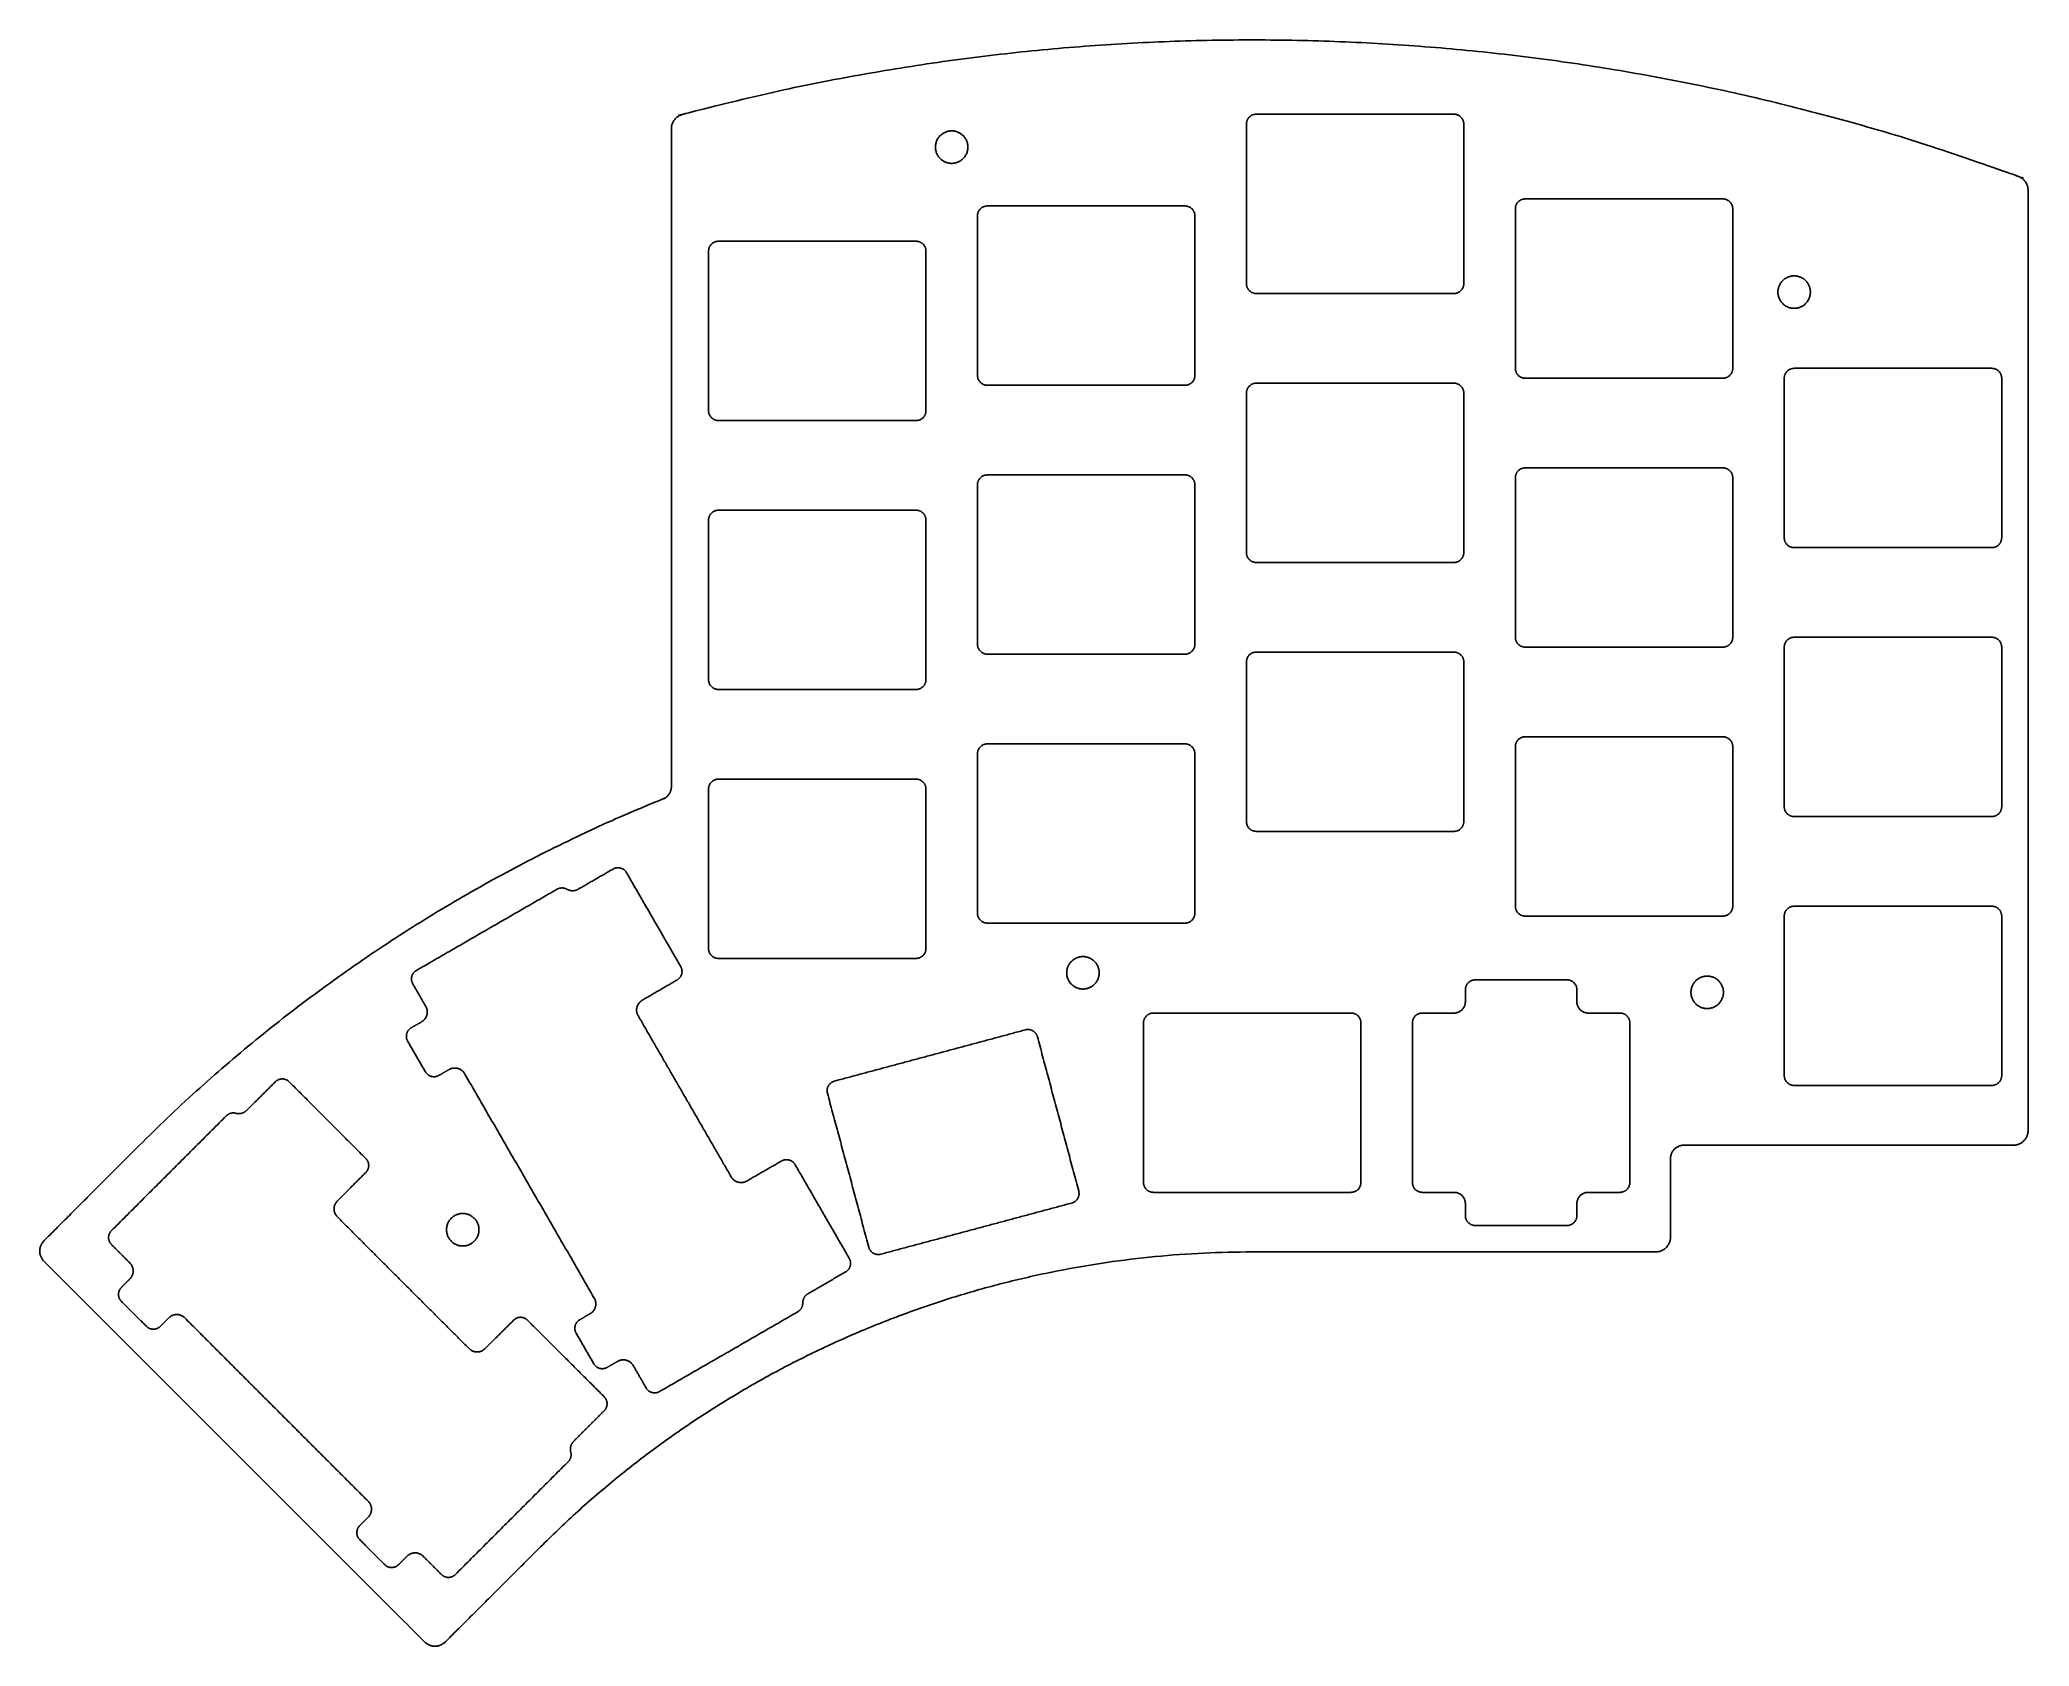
# Model space of a CAD drawing. Header units: millimetres. Extents: x -131 to 10, y -46 to 68.
import ezdxf

# ---------------------------------------------------------------- set-up
doc = ezdxf.new("R2010")
doc.units = ezdxf.units.MM
doc.header["$MEASUREMENT"] = 0
doc.layers.add('0.1mm kerf$Plate Alps', color=18, linetype='Continuous', true_color=0x000000)

msp = doc.modelspace()

# ---------------------------------------------------------------- linework, layer by layer
at = {"layer": '0.1mm kerf$Plate Alps'}
for points, weights, knots in [([(-86.53, 61.43), (-86.53, 62.23), (-85.74, 62.44), (-37.73, 75.2), (8.89, 58.04), (9.57, 57.79), (9.57, 57.06)], [1, 0.792719057415, 1, 0.953496982315, 1, 0.82017080256, 1], [269.510222, 269.510222, 269.510222, 270.821301, 270.821301, 367.021463, 367.021463, 368.239636, 368.239636, 368.239636]), ([(-65.53, 60.12), (-65.53, 61.27), (-66.68, 61.27), (-67.83, 61.27), (-67.83, 60.12), (-67.83, 58.97), (-66.68, 58.97), (-65.53, 58.97), (-65.53, 60.12)], [1, 0.707106781187, 1, 0.707106781187, 1, 0.707106781187, 1, 0.707106781187, 1], [0, 0, 0, 1.884956, 1.884956, 3.769911, 3.769911, 5.654867, 5.654867, 7.539822, 7.539822, 7.539822]), ([(-5.85, 49.85), (-5.85, 51), (-7, 51), (-8.15, 51), (-8.15, 49.85), (-8.15, 48.7), (-7, 48.7), (-5.85, 48.7), (-5.85, 49.85)], [1, 0.707106781187, 1, 0.707106781187, 1, 0.707106781187, 1, 0.707106781187, 1], [0, 0, 0, 1.884956, 1.884956, 3.769911, 3.769911, 5.654867, 5.654867, 7.539822, 7.539822, 7.539822]), ([(-124.23, -10.6), (-108.17, 5.45), (-87.12, 13.95), (-86.53, 14.19), (-86.53, 14.83)], [1, 0.97989100281, 1, 0.828943072151, 1], [176.951716, 176.951716, 176.951716, 221.7281, 221.7281, 222.915262, 222.915262, 222.915262]), ([(-93.13, 7.55), (-93.53, 7.32), (-93.93, 7.55), (-94.28, 7.75), (-94.63, 7.55)], [1, 0.866025403784, 1, 0.866025403784, 1], [60.090342, 60.090342, 60.090342, 60.87574, 60.87574, 61.661138, 61.661138, 61.661138]), ([(-56.23, 1.63), (-56.23, 2.78), (-57.38, 2.78), (-58.53, 2.78), (-58.53, 1.63), (-58.53, 0.48), (-57.38, 0.48), (-56.23, 0.48), (-56.23, 1.63)], [1, 0.707106781187, 1, 0.707106781187, 1, 0.707106781187, 1, 0.707106781187, 1], [0, 0, 0, 1.884956, 1.884956, 3.769911, 3.769911, 5.654867, 5.654867, 7.539822, 7.539822, 7.539822]), ([(-12.01, 0.25), (-12.01, 1.4), (-13.16, 1.4), (-14.31, 1.4), (-14.31, 0.25), (-14.31, -0.9), (-13.16, -0.9), (-12.01, -0.9), (-12.01, 0.25)], [1, 0.707106781187, 1, 0.707106781187, 1, 0.707106781187, 1, 0.707106781187, 1], [0, 0, 0, 1.884956, 1.884956, 3.769911, 3.769911, 5.654867, 5.654867, 7.539822, 7.539822, 7.539822]), ([(-116.61, -8.11), (-116.94, -8.44), (-117.38, -8.32), (-117.77, -8.21), (-118.06, -8.5)], [1, 0.866025403784, 1, 0.866025403784, 1], [0, 0, 0, 0.785398, 0.785398, 1.570796, 1.570796, 1.570796]), ([(-100.16, -16.57), (-100.16, -15.42), (-101.31, -15.42), (-102.46, -15.42), (-102.46, -16.57), (-102.46, -17.72), (-101.31, -17.72), (-100.16, -17.72), (-100.16, -16.57)], [1, 0.707106781187, 1, 0.707106781187, 1, 0.707106781187, 1, 0.707106781187, 1], [0, 0, 0, 1.884956, 1.884956, 3.769911, 3.769911, 5.654867, 5.654867, 7.539822, 7.539822, 7.539822]), ([(-77.58, -22.38), (-77.23, -22.18), (-77.23, -21.78), (-77.23, -21.31), (-76.83, -21.08)], [1, 0.866025403784, 1, 0.866025403784, 1], [11.3, 11.3, 11.3, 12.085398, 12.085398, 12.870796, 12.870796, 12.870796]), ([(-93.84, -33), (-93.55, -32.71), (-93.66, -32.32), (-93.78, -31.88), (-93.45, -31.55)], [1, 0.866025403784, 1, 0.866025403784, 1], [66.602731, 66.602731, 66.602731, 67.388129, 67.388129, 68.173527, 68.173527, 68.173527])]:
    msp.add_rational_spline(points, weights, degree=2, knots=knots, dxfattribs=at)
for points, weights in [([(-45.1, 62.45), (-45.8, 62.45), (-45.8, 61.75)], [1, 0.707106781187, 1]), ([(-30.4, 61.75), (-30.4, 62.45), (-31.1, 62.45)], [1, 0.707106781187, 1]), ([(-26.05, 56.45), (-26.75, 56.45), (-26.75, 55.75)], [1, 0.707106781187, 1]), ([(-11.35, 55.75), (-11.35, 56.45), (-12.05, 56.45)], [1, 0.707106781187, 1]), ([(-64.15, 55.95), (-64.85, 55.95), (-64.85, 55.25)], [1, 0.707106781187, 1]), ([(-49.45, 55.25), (-49.45, 55.95), (-50.15, 55.95)], [1, 0.707106781187, 1]), ([(-83.2, 53.45), (-83.9, 53.45), (-83.9, 52.75)], [1, 0.707106781187, 1]), ([(-68.5, 52.75), (-68.5, 53.45), (-69.2, 53.45)], [1, 0.707106781187, 1]), ([(-45.8, 50.45), (-45.8, 49.75), (-45.1, 49.75)], [1, 0.707106781187, 1]), ([(-31.1, 49.75), (-30.4, 49.75), (-30.4, 50.45)], [1, 0.707106781187, 1]), ([(-64.85, 43.95), (-64.85, 43.25), (-64.15, 43.25)], [1, 0.707106781187, 1]), ([(-50.15, 43.25), (-49.45, 43.25), (-49.45, 43.95)], [1, 0.707106781187, 1]), ([(-26.75, 44.45), (-26.75, 43.75), (-26.05, 43.75)], [1, 0.707106781187, 1]), ([(-12.05, 43.75), (-11.35, 43.75), (-11.35, 44.45)], [1, 0.707106781187, 1]), ([(-7, 44.45), (-7.7, 44.45), (-7.7, 43.75)], [1, 0.707106781187, 1]), ([(7.7, 43.75), (7.7, 44.45), (7, 44.45)], [1, 0.707106781187, 1]), ([(-45.1, 43.4), (-45.8, 43.4), (-45.8, 42.7)], [1, 0.707106781187, 1]), ([(-30.4, 42.7), (-30.4, 43.4), (-31.1, 43.4)], [1, 0.707106781187, 1]), ([(-83.9, 41.45), (-83.9, 40.75), (-83.2, 40.75)], [1, 0.707106781187, 1]), ([(-69.2, 40.75), (-68.5, 40.75), (-68.5, 41.45)], [1, 0.707106781187, 1]), ([(-64.15, 36.9), (-64.85, 36.9), (-64.85, 36.2)], [1, 0.707106781187, 1]), ([(-49.45, 36.2), (-49.45, 36.9), (-50.15, 36.9)], [1, 0.707106781187, 1]), ([(-26.05, 37.4), (-26.75, 37.4), (-26.75, 36.7)], [1, 0.707106781187, 1]), ([(-11.35, 36.7), (-11.35, 37.4), (-12.05, 37.4)], [1, 0.707106781187, 1]), ([(-83.2, 34.4), (-83.9, 34.4), (-83.9, 33.7)], [1, 0.707106781187, 1]), ([(-68.5, 33.7), (-68.5, 34.4), (-69.2, 34.4)], [1, 0.707106781187, 1]), ([(-7.7, 32.45), (-7.7, 31.75), (-7, 31.75)], [1, 0.707106781187, 1]), ([(7, 31.75), (7.7, 31.75), (7.7, 32.45)], [1, 0.707106781187, 1]), ([(-45.8, 31.4), (-45.8, 30.7), (-45.1, 30.7)], [1, 0.707106781187, 1]), ([(-31.1, 30.7), (-30.4, 30.7), (-30.4, 31.4)], [1, 0.707106781187, 1]), ([(-26.75, 25.4), (-26.75, 24.7), (-26.05, 24.7)], [1, 0.707106781187, 1]), ([(-12.05, 24.7), (-11.35, 24.7), (-11.35, 25.4)], [1, 0.707106781187, 1]), ([(-7, 25.4), (-7.7, 25.4), (-7.7, 24.7)], [1, 0.707106781187, 1]), ([(7.7, 24.7), (7.7, 25.4), (7, 25.4)], [1, 0.707106781187, 1]), ([(-64.85, 24.9), (-64.85, 24.2), (-64.15, 24.2)], [1, 0.707106781187, 1]), ([(-50.15, 24.2), (-49.45, 24.2), (-49.45, 24.9)], [1, 0.707106781187, 1]), ([(-45.1, 24.35), (-45.8, 24.35), (-45.8, 23.65)], [1, 0.707106781187, 1]), ([(-30.4, 23.65), (-30.4, 24.35), (-31.1, 24.35)], [1, 0.707106781187, 1]), ([(-83.9, 22.4), (-83.9, 21.7), (-83.2, 21.7)], [1, 0.707106781187, 1]), ([(-69.2, 21.7), (-68.5, 21.7), (-68.5, 22.4)], [1, 0.707106781187, 1]), ([(-26.05, 18.35), (-26.75, 18.35), (-26.75, 17.65)], [1, 0.707106781187, 1]), ([(-11.35, 17.65), (-11.35, 18.35), (-12.05, 18.35)], [1, 0.707106781187, 1]), ([(-64.15, 17.85), (-64.85, 17.85), (-64.85, 17.15)], [1, 0.707106781187, 1]), ([(-49.45, 17.15), (-49.45, 17.85), (-50.15, 17.85)], [1, 0.707106781187, 1]), ([(-83.2, 15.35), (-83.9, 15.35), (-83.9, 14.65)], [1, 0.707106781187, 1]), ([(-68.5, 14.65), (-68.5, 15.35), (-69.2, 15.35)], [1, 0.707106781187, 1]), ([(-7.7, 13.4), (-7.7, 12.7), (-7, 12.7)], [1, 0.707106781187, 1]), ([(7, 12.7), (7.7, 12.7), (7.7, 13.4)], [1, 0.707106781187, 1]), ([(-45.8, 12.35), (-45.8, 11.65), (-45.1, 11.65)], [1, 0.707106781187, 1]), ([(-31.1, 11.65), (-30.4, 11.65), (-30.4, 12.35)], [1, 0.707106781187, 1]), ([(-89.71, 8.72), (-90.06, 9.33), (-90.66, 8.98)], [1, 0.707106781187, 1]), ([(-64.85, 5.85), (-64.85, 5.15), (-64.15, 5.15)], [1, 0.707106781187, 1]), ([(-50.15, 5.15), (-49.45, 5.15), (-49.45, 5.85)], [1, 0.707106781187, 1]), ([(-26.75, 6.35), (-26.75, 5.65), (-26.05, 5.65)], [1, 0.707106781187, 1]), ([(-12.05, 5.65), (-11.35, 5.65), (-11.35, 6.35)], [1, 0.707106781187, 1]), ([(-7, 6.35), (-7.7, 6.35), (-7.7, 5.65)], [1, 0.707106781187, 1]), ([(7.7, 5.65), (7.7, 6.35), (7, 6.35)], [1, 0.707106781187, 1]), ([(-83.9, 3.35), (-83.9, 2.65), (-83.2, 2.65)], [1, 0.707106781187, 1]), ([(-69.2, 2.65), (-68.5, 2.65), (-68.5, 3.35)], [1, 0.707106781187, 1]), ([(-104.59, 1.8), (-105.2, 1.45), (-104.85, 0.85)], [1, 0.707106781187, 1]), ([(-86.13, 1.12), (-85.52, 1.47), (-85.87, 2.07)], [1, 0.707106781187, 1]), ([(-29.59, 1.13), (-30.29, 1.13), (-30.29, 0.43)], [1, 0.707106781187, 1]), ([(-22.39, 0.43), (-22.39, 1.13), (-23.09, 1.13)], [1, 0.707106781187, 1]), ([(-103.93, -0.75), (-103.53, -1.44), (-104.22, -1.84)], [1, 0.707106781187, 1]), ([(-88.89, -1.4), (-89.29, -0.71), (-88.59, -0.31)], [1, 0.707106781187, 1]), ([(-52.39, -1.22), (-53.09, -1.22), (-53.09, -1.92)], [1, 0.707106781187, 1]), ([(-37.69, -1.92), (-37.69, -1.22), (-38.39, -1.22)], [1, 0.707106781187, 1]), ([(-33.34, -1.22), (-34.04, -1.22), (-34.04, -1.92)], [1, 0.707106781187, 1]), ([(-30.29, -0.42), (-30.29, -1.22), (-31.09, -1.22)], [1, 0.707106781187, 1]), ([(-21.59, -1.22), (-22.39, -1.22), (-22.39, -0.42)], [1, 0.707106781187, 1]), ([(-18.64, -1.92), (-18.64, -1.22), (-19.34, -1.22)], [1, 0.707106781187, 1]), ([(-104.96, -2.26), (-105.56, -2.61), (-105.21, -3.22)], [1, 0.707106781187, 1]), ([(-60.6, -2.91), (-60.78, -2.23), (-61.46, -2.41)], [1, 0.707106781187, 1]), ([(-103.96, -5.38), (-103.61, -5.99), (-103.01, -5.64)], [1, 0.707106781187, 1]), ([(-102.27, -5.22), (-101.58, -4.82), (-101.18, -5.51)], [1, 0.707106781187, 1]), ([(-113.6, -6.09), (-114.1, -5.6), (-114.59, -6.09)], [1, 0.707106781187, 1]), ([(-74.98, -6.04), (-75.66, -6.22), (-75.48, -6.9)], [1, 0.707106781187, 1]), ([(-7.7, -5.65), (-7.7, -6.35), (-7, -6.35)], [1, 0.707106781187, 1]), ([(7, -6.35), (7.7, -6.35), (7.7, -5.65)], [1, 0.707106781187, 1]), ([(9.57, -9.53), (9.57, -10.58), (8.53, -10.58)], [1, 0.707106781187, 1]), ([(-14.81, -10.58), (-15.76, -10.58), (-15.76, -11.53)], [1, 0.707106781187, 1]), ([(-108.18, -12.51), (-107.68, -12.02), (-108.18, -11.52)], [1, 0.707106781187, 1]), ([(-77.77, -11.95), (-78.12, -11.35), (-78.73, -11.7)], [1, 0.707106781187, 1]), ([(-81.19, -13.12), (-81.89, -13.52), (-82.29, -12.83)], [1, 0.707106781187, 1]), ([(-58.17, -14.68), (-57.5, -14.5), (-57.68, -13.82)], [1, 0.707106781187, 1]), ([(-53.09, -13.22), (-53.09, -13.92), (-52.39, -13.92)], [1, 0.707106781187, 1]), ([(-38.39, -13.92), (-37.69, -13.92), (-37.69, -13.22)], [1, 0.707106781187, 1]), ([(-34.04, -13.22), (-34.04, -13.92), (-33.34, -13.92)], [1, 0.707106781187, 1]), ([(-31.09, -13.92), (-30.29, -13.92), (-30.29, -14.72)], [1, 0.707106781187, 1]), ([(-22.39, -14.72), (-22.39, -13.92), (-21.59, -13.92)], [1, 0.707106781187, 1]), ([(-19.34, -13.92), (-18.64, -13.92), (-18.64, -13.22)], [1, 0.707106781187, 1]), ([(-110.19, -15.66), (-110.76, -15.09), (-110.19, -14.53)], [1, 0.707106781187, 1]), ([(-126.19, -16.63), (-126.69, -17.13), (-126.19, -17.62)], [1, 0.707106781187, 1]), ([(-30.29, -15.57), (-30.29, -16.27), (-29.59, -16.27)], [1, 0.707106781187, 1]), ([(-23.09, -16.27), (-22.39, -16.27), (-22.39, -15.57)], [1, 0.707106781187, 1]), ([(-130.96, -18.82), (-131.71, -18.08), (-130.96, -17.34)], [1, 0.707106781187, 1]), ([(-45.39, -18.14), (-74.92, -18.14), (-95.8, -39.03)], [1, 0.923879532511, 1]), ([(-72.55, -17.81), (-72.37, -18.49), (-71.69, -18.3)], [1, 0.707106781187, 1]), ([(-15.76, -17.09), (-15.76, -18.14), (-16.81, -18.14)], [1, 0.707106781187, 1]), ([(-124.89, -18.92), (-124.33, -19.49), (-124.89, -20.05)], [1, 0.707106781187, 1]), ([(-74.19, -19.56), (-73.58, -19.21), (-73.93, -18.6)], [1, 0.707106781187, 1]), ([(-125.49, -20.65), (-125.99, -21.15), (-125.49, -21.64)], [1, 0.707106781187, 1]), ([(-91.99, -21.42), (-91.59, -22.11), (-92.28, -22.51)], [1, 0.707106781187, 1]), ([(-123.72, -23.41), (-123.23, -23.9), (-122.73, -23.41)], [1, 0.707106781187, 1]), ([(-122.13, -22.81), (-121.57, -22.24), (-121, -22.81)], [1, 0.707106781187, 1]), ([(-96.72, -22.98), (-97.22, -22.48), (-97.71, -22.98)], [1, 0.707106781187, 1]), ([(-93.02, -22.94), (-93.63, -23.29), (-93.28, -23.9)], [1, 0.707106781187, 1]), ([(-99.73, -24.99), (-100.29, -25.56), (-100.86, -24.99)], [1, 0.707106781187, 1]), ([(-92.03, -26.06), (-91.68, -26.67), (-91.07, -26.32)], [1, 0.707106781187, 1]), ([(-90.33, -25.89), (-89.64, -25.49), (-89.24, -26.18)], [1, 0.707106781187, 1]), ([(-88.32, -27.78), (-87.97, -28.38), (-87.37, -28.03)], [1, 0.707106781187, 1]), ([(-91.29, -29.39), (-90.8, -28.9), (-91.29, -28.4)], [1, 0.707106781187, 1]), ([(-108.01, -35.8), (-107.44, -36.37), (-108.01, -36.93)], [1, 0.707106781187, 1]), ([(-108.61, -37.53), (-109.1, -38.03), (-108.61, -38.52)], [1, 0.707106781187, 1]), ([(-105.25, -39.69), (-104.69, -39.13), (-104.12, -39.69)], [1, 0.707106781187, 1]), ([(-106.84, -40.29), (-106.35, -40.79), (-105.85, -40.29)], [1, 0.707106781187, 1]), ([(-102.82, -40.99), (-102.33, -41.49), (-101.83, -40.99)], [1, 0.707106781187, 1]), ([(-102.54, -45.76), (-103.28, -46.51), (-104.02, -45.76)], [1, 0.707106781187, 1])]:
    msp.add_rational_spline(points, weights, degree=2, dxfattribs=at)
for points in [[(-31.1, 62.45), (-38.1, 62.45), (-45.1, 62.45)], [(-86.53, 14.83), (-86.53, 38.13), (-86.53, 61.43)], [(-45.8, 61.75), (-45.8, 56.1), (-45.8, 50.45)], [(-30.4, 50.45), (-30.4, 56.1), (-30.4, 61.75)], [(-12.05, 56.45), (-19.05, 56.45), (-26.05, 56.45)], [(9.57, 57.06), (9.57, 23.77), (9.57, -9.53)], [(-64.85, 55.25), (-64.85, 49.6), (-64.85, 43.95)], [(-50.15, 55.95), (-57.15, 55.95), (-64.15, 55.95)], [(-49.45, 43.95), (-49.45, 49.6), (-49.45, 55.25)], [(-26.75, 55.75), (-26.75, 50.1), (-26.75, 44.45)], [(-11.35, 44.45), (-11.35, 50.1), (-11.35, 55.75)], [(-83.9, 52.75), (-83.9, 47.1), (-83.9, 41.45)], [(-69.2, 53.45), (-76.2, 53.45), (-83.2, 53.45)], [(-68.5, 41.45), (-68.5, 47.1), (-68.5, 52.75)], [(-45.1, 49.75), (-38.1, 49.75), (-31.1, 49.75)], [(-26.05, 43.75), (-19.05, 43.75), (-12.05, 43.75)], [(-7.7, 43.75), (-7.7, 38.1), (-7.7, 32.45)], [(7, 44.45), (0, 44.45), (-7, 44.45)], [(7.7, 32.45), (7.7, 38.1), (7.7, 43.75)], [(-64.15, 43.25), (-57.15, 43.25), (-50.15, 43.25)], [(-45.8, 42.7), (-45.8, 37.05), (-45.8, 31.4)], [(-31.1, 43.4), (-38.1, 43.4), (-45.1, 43.4)], [(-30.4, 31.4), (-30.4, 37.05), (-30.4, 42.7)], [(-83.2, 40.75), (-76.2, 40.75), (-69.2, 40.75)], [(-50.15, 36.9), (-57.15, 36.9), (-64.15, 36.9)], [(-26.75, 36.7), (-26.75, 31.05), (-26.75, 25.4)], [(-12.05, 37.4), (-19.05, 37.4), (-26.05, 37.4)], [(-11.35, 25.4), (-11.35, 31.05), (-11.35, 36.7)], [(-64.85, 36.2), (-64.85, 30.55), (-64.85, 24.9)], [(-49.45, 24.9), (-49.45, 30.55), (-49.45, 36.2)], [(-69.2, 34.4), (-76.2, 34.4), (-83.2, 34.4)], [(-83.9, 33.7), (-83.9, 28.05), (-83.9, 22.4)], [(-68.5, 22.4), (-68.5, 28.05), (-68.5, 33.7)], [(-7, 31.75), (0, 31.75), (7, 31.75)], [(-45.1, 30.7), (-38.1, 30.7), (-31.1, 30.7)], [(7, 25.4), (0, 25.4), (-7, 25.4)], [(-64.15, 24.2), (-57.15, 24.2), (-50.15, 24.2)], [(-31.1, 24.35), (-38.1, 24.35), (-45.1, 24.35)], [(-26.05, 24.7), (-19.05, 24.7), (-12.05, 24.7)], [(-7.7, 24.7), (-7.7, 19.05), (-7.7, 13.4)], [(7.7, 13.4), (7.7, 19.05), (7.7, 24.7)], [(-45.8, 23.65), (-45.8, 18), (-45.8, 12.35)], [(-30.4, 12.35), (-30.4, 18), (-30.4, 23.65)], [(-83.2, 21.7), (-76.2, 21.7), (-69.2, 21.7)], [(-12.05, 18.35), (-19.05, 18.35), (-26.05, 18.35)], [(-64.85, 17.15), (-64.85, 11.5), (-64.85, 5.85)], [(-50.15, 17.85), (-57.15, 17.85), (-64.15, 17.85)], [(-49.45, 5.85), (-49.45, 11.5), (-49.45, 17.15)], [(-26.75, 17.65), (-26.75, 12), (-26.75, 6.35)], [(-11.35, 6.35), (-11.35, 12), (-11.35, 17.65)], [(-83.9, 14.65), (-83.9, 9), (-83.9, 3.35)], [(-69.2, 15.35), (-76.2, 15.35), (-83.2, 15.35)], [(-68.5, 3.35), (-68.5, 9), (-68.5, 14.65)], [(-7, 12.7), (0, 12.7), (7, 12.7)], [(-45.1, 11.65), (-38.1, 11.65), (-31.1, 11.65)], [(-90.66, 8.98), (-91.9, 8.27), (-93.13, 7.55)], [(-85.87, 2.07), (-87.79, 5.4), (-89.71, 8.72)], [(-94.63, 7.55), (-99.61, 4.68), (-104.59, 1.8)], [(-26.05, 5.65), (-19.05, 5.65), (-12.05, 5.65)], [(-7.7, 5.65), (-7.7, 0), (-7.7, -5.65)], [(7, 6.35), (0, 6.35), (-7, 6.35)], [(7.7, -5.65), (7.7, 0), (7.7, 5.65)], [(-64.15, 5.15), (-57.15, 5.15), (-50.15, 5.15)], [(-83.2, 2.65), (-76.2, 2.65), (-69.2, 2.65)], [(-104.85, 0.85), (-104.39, 0.05), (-103.93, -0.75)], [(-88.59, -0.31), (-87.36, 0.41), (-86.13, 1.12)], [(-30.29, 0.43), (-30.29, 0.01), (-30.29, -0.42)], [(-23.09, 1.13), (-26.34, 1.13), (-29.59, 1.13)], [(-22.39, -0.42), (-22.39, 0.01), (-22.39, 0.43)], [(-82.29, -12.83), (-85.59, -7.12), (-88.89, -1.4)], [(-38.39, -1.22), (-45.39, -1.22), (-52.39, -1.22)], [(-31.09, -1.22), (-32.21, -1.22), (-33.34, -1.22)], [(-19.34, -1.22), (-20.46, -1.22), (-21.59, -1.22)], [(-104.22, -1.84), (-104.59, -2.05), (-104.96, -2.26)], [(-61.46, -2.41), (-68.22, -4.23), (-74.98, -6.04)], [(-53.09, -1.92), (-53.09, -7.57), (-53.09, -13.22)], [(-37.69, -13.22), (-37.69, -7.57), (-37.69, -1.92)], [(-34.04, -1.92), (-34.04, -7.57), (-34.04, -13.22)], [(-18.64, -13.22), (-18.64, -7.57), (-18.64, -1.92)], [(-105.21, -3.22), (-104.59, -4.3), (-103.96, -5.38)], [(-57.68, -13.82), (-59.14, -8.37), (-60.6, -2.91)], [(-103.01, -5.64), (-102.64, -5.43), (-102.27, -5.22)], [(-101.18, -5.51), (-96.58, -13.47), (-91.99, -21.42)], [(-114.59, -6.09), (-115.6, -7.1), (-116.61, -8.11)], [(-108.18, -11.52), (-110.89, -8.81), (-113.6, -6.09)], [(-75.48, -6.9), (-74.01, -12.35), (-72.55, -17.81)], [(-7, -6.35), (0, -6.35), (7, -6.35)], [(-118.06, -8.5), (-122.12, -12.56), (-126.19, -16.63)], [(-130.96, -17.34), (-127.6, -13.97), (-124.23, -10.6)], [(8.53, -10.58), (-3.14, -10.58), (-14.81, -10.58)], [(-110.19, -14.53), (-109.18, -13.52), (-108.18, -12.51)], [(-78.73, -11.7), (-79.96, -12.41), (-81.19, -13.12)], [(-73.93, -18.6), (-75.85, -15.28), (-77.77, -11.95)], [(-15.76, -11.53), (-15.76, -14.31), (-15.76, -17.09)], [(-52.39, -13.92), (-45.39, -13.92), (-38.39, -13.92)], [(-33.34, -13.92), (-32.21, -13.92), (-31.09, -13.92)], [(-21.59, -13.92), (-20.46, -13.92), (-19.34, -13.92)], [(-71.69, -18.3), (-64.93, -16.49), (-58.17, -14.68)], [(-30.29, -14.72), (-30.29, -15.14), (-30.29, -15.57)], [(-22.39, -15.57), (-22.39, -15.14), (-22.39, -14.72)], [(-100.86, -24.99), (-105.53, -20.33), (-110.19, -15.66)], [(-29.59, -16.27), (-26.34, -16.27), (-23.09, -16.27)], [(-126.19, -17.62), (-125.54, -18.27), (-124.89, -18.92)], [(-16.81, -18.14), (-31.1, -18.14), (-45.39, -18.14)], [(-104.02, -45.76), (-117.49, -32.29), (-130.96, -18.82)], [(-76.83, -21.08), (-75.51, -20.32), (-74.19, -19.56)], [(-124.89, -20.05), (-125.19, -20.35), (-125.49, -20.65)], [(-125.49, -21.64), (-124.61, -22.53), (-123.72, -23.41)], [(-92.28, -22.51), (-92.65, -22.73), (-93.02, -22.94)], [(-87.37, -28.03), (-82.47, -25.21), (-77.58, -22.38)], [(-122.73, -23.41), (-122.43, -23.11), (-122.13, -22.81)], [(-121, -22.81), (-114.51, -29.31), (-108.01, -35.8)], [(-97.71, -22.98), (-98.72, -23.98), (-99.73, -24.99)], [(-91.29, -28.4), (-94.01, -25.69), (-96.72, -22.98)], [(-93.28, -23.9), (-92.65, -24.98), (-92.03, -26.06)], [(-91.07, -26.32), (-90.7, -26.1), (-90.33, -25.89)], [(-89.24, -26.18), (-88.78, -26.98), (-88.32, -27.78)], [(-93.45, -31.55), (-92.37, -30.47), (-91.29, -29.39)], [(-101.83, -40.99), (-97.84, -37), (-93.84, -33)], [(-108.01, -36.93), (-108.31, -37.23), (-108.61, -37.53)], [(-108.61, -38.52), (-107.73, -39.41), (-106.84, -40.29)], [(-95.8, -39.03), (-99.17, -42.4), (-102.54, -45.76)], [(-105.85, -40.29), (-105.55, -39.99), (-105.25, -39.69)], [(-104.12, -39.69), (-103.47, -40.34), (-102.82, -40.99)]]:
    msp.add_open_spline(points, degree=2, dxfattribs=at)

doc.saveas('drawing.dxf')
